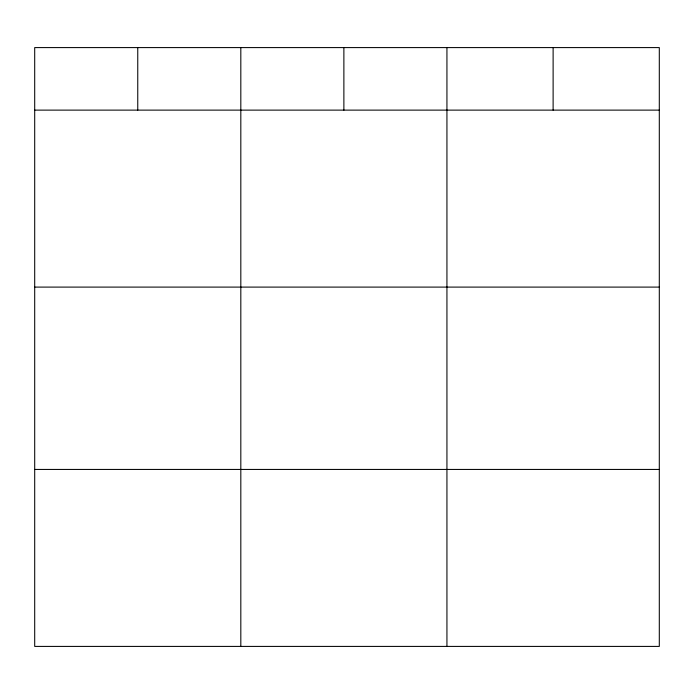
<?xml version="1.0" encoding="UTF-8"?>
<svg xmlns="http://www.w3.org/2000/svg" width="694" height="694" viewBox="0 0 694 694"><rect width="100%" height="100%" fill="white"/><g stroke="black" fill="none" stroke-linecap="round" stroke-linejoin="round"><path stroke-width="1.04" d="M659.3 287.099L659.3 47.591L34.7 47.591L34.7 646.409L659.3 646.409L659.3 287.099L34.7 287.099M34.7 110.12L659.3 110.12M34.7 469.439L659.3 469.439M553.118 47.591L553.118 110.12M446.936 47.591L446.936 646.409M343.877 47.591L343.877 110.12M240.818 47.591L240.818 646.409M137.759 47.591L137.759 110.12"/></g></svg>
